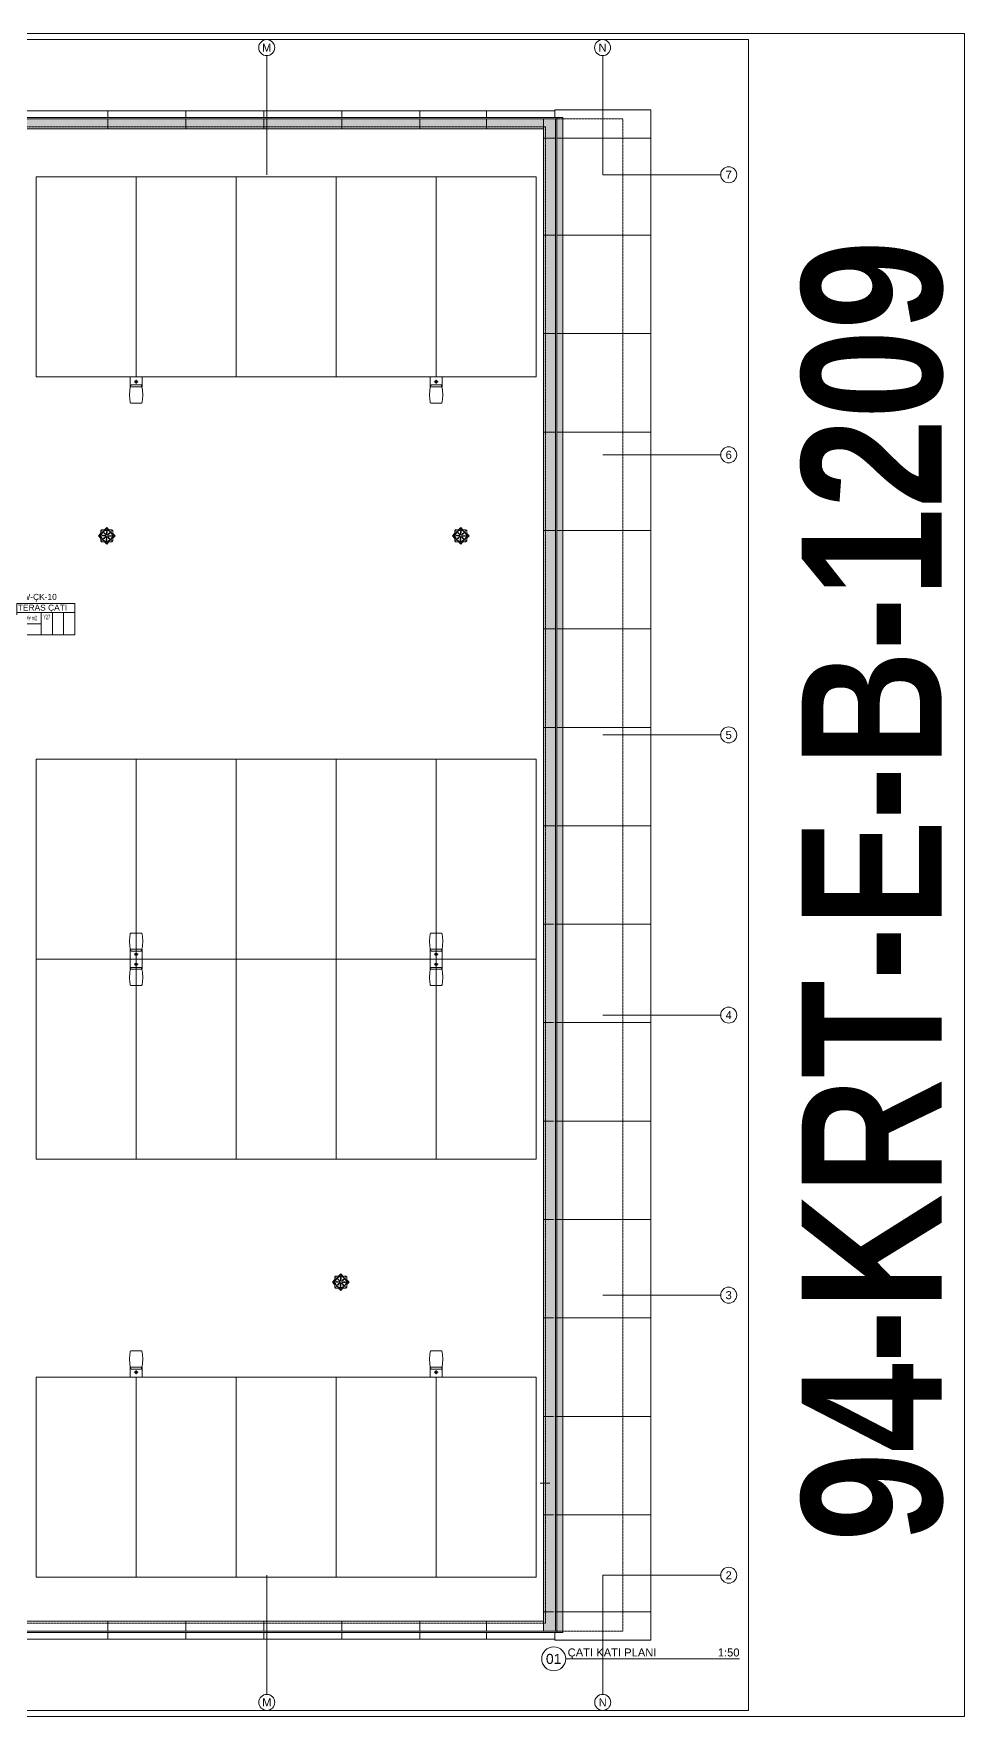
# Model space of a CAD drawing. Extents: x -3709 to 34962, y 0 to 8245.
# Drawn here: x 32636 to 34962, y 0 to 4205 of the extents above; entities that cross this region are included whole.
import ezdxf
from ezdxf.enums import TextEntityAlignment as Align

# ---------------------------------------------------------------- set-up
doc = ezdxf.new("R2010")
doc.units = 0
doc.linetypes.add('HIDDEN', pattern=[0.375, 0.25, -0.125])
doc.layers.get('0').update_dxf_attribs({"color": 9, "lineweight": 9})
for name, color, linetype, lineweight in [('03', 18, 'Continuous', 9), ('05G', 8, 'Continuous', 9), ('06A', 9, 'Continuous', 9), ('06B', 9, 'Continuous', 9), ('06C', 9, 'Continuous', 9), ('06D', 9, 'Continuous', 9), ('09', 9, 'Continuous', 9), ('15', 9, 'Continuous', 9), ('21', 9, 'Continuous', 9), ('21_MAHAL', 9, 'Continuous', 9), ('24', 9, 'Continuous', 9), ('35', 9, 'Continuous', 9), ('40A', 9, 'Continuous', 9), ('GEB-BEZUG', 9, 'Continuous', 25)]:
    doc.layers.add(name, color=color, linetype=linetype, lineweight=lineweight)
doc.styles.add('Arial', font='arial.ttf', dxfattribs={"height": 2.5})
doc.styles.add('MuuM_TEXT-BOLD', font='ARIALNB.TTF')
doc.styles.add('MuuM_TEXT-ITALIC', font='ARIALNI.TTF')
doc.styles.add('MuuM_TEXT-STANDART', font='ARIALN.TTF')

# ---------------------------------------------------------------- blocks, each defined once
blk = doc.blocks.new('0_drawinglabel')
blk.add_lwpolyline([(3, 0), (46.46, 0)])
blk.add_circle((0, 0), 3)
at = {"style": 'Arial'}
blk.add_attdef('CIZIMNO', text='', height=2.5, dxfattribs=at).set_placement((0, 0), align=Align.MIDDLE)
blk.add_attdef('CIZIMADI', text='', height=2, dxfattribs=at).set_placement((3.5, 0), align=Align.BOTTOM_LEFT)
blk.add_attdef('OLCEK', text='', height=2, dxfattribs=at).set_placement((46.46, 0), align=Align.BOTTOM_RIGHT)
at = {"style": 'MuuM_TEXT-ITALIC'}
blk.add_attdef('DRAWINGNAME', text='', height=2, dxfattribs=at).set_placement((3.5, -0.59), align=Align.TOP_LEFT)
blk.add_attdef('SCALE', text='', height=2, dxfattribs=at).set_placement((46.46, -0.59), align=Align.TOP_RIGHT)
blk = doc.blocks.new('Einfügepunkt')
at = {"layer": 'GEB-BEZUG'}
for p, q in [((-1, -1), (1, 1)), ((-1, 1), (1, -1))]:
    blk.add_line(p, q, dxfattribs=at)
blk = doc.blocks.new('suzgec')
at = {"layer": '21'}
for p, q in [((36826.5, 816.6), (36832.1, 822.2)), ((36832.1, 810.9), (36826.5, 816.6)), ((36832.1, 822.2), (36832.3, 822.4)), ((36832.1, 810.9), (36832.1, 822.2)), ((36832.3, 810.7), (36832.1, 810.9)), ((36834.3, 831.6), (36832.3, 829.6)), ((36832.3, 829.6), (36832.3, 803.6)), ((36832.3, 803.6), (36834.3, 801.6)), ((36860.3, 831.6), (36834.3, 831.6)), ((36834.3, 801.6), (36860.3, 801.6)), ((36834.4, 811.8), (36834.6, 811.9)), ((36834.6, 811.9), (36835, 812)), ((36835, 810.9), (36834.8, 810.9)), ((36835.3, 811.1), (36835, 810.9)), ((36837.1, 817.8), (36844.2, 816.8)), ((36841.5, 831.6), (36841.7, 831.8)), ((36841.7, 801.4), (36841.5, 801.6)), ((36841.7, 828.9), (36841.6, 829.1)), ((36841.7, 831.8), (36847.3, 837.4)), ((36841.7, 831.8), (36853, 831.8)), ((36841.8, 828.6), (36841.7, 828.9)), ((36853, 801.4), (36841.7, 801.4)), ((36847.3, 795.7), (36841.7, 801.4)), ((36842.5, 829.5), (36842.6, 829.3)), ((36842.6, 829.3), (36842.8, 829)), ((36844.3, 816.8), (36844.2, 816.8)), ((36846.1, 806.3), (36847.1, 813.4)), ((36847.3, 816.6), (36847.1, 816.6)), ((36847.1, 813.6), (36847.1, 813.4)), ((36847.3, 837.4), (36853, 831.8)), ((36847.3, 816.6), (36847.3, 816.8)), ((36847.3, 816.6), (36847.6, 816.6)), ((36847.3, 816.6), (36847.3, 816.3)), ((36853, 801.4), (36847.3, 795.7)), ((36848.5, 826.8), (36847.6, 819.7)), ((36847.6, 819.6), (36847.6, 819.7)), ((36850.4, 816.3), (36850.5, 816.3)), ((36857.6, 815.4), (36850.5, 816.3)), ((36852.1, 803.9), (36851.9, 804.2)), ((36852.1, 803.7), (36852.1, 803.9)), ((36852.9, 804.6), (36853, 804.3)), ((36853, 831.8), (36853.2, 831.6)), ((36853, 804.3), (36853.1, 804.1)), ((36853.2, 801.6), (36853, 801.4)), ((36859.7, 822.2), (36859.9, 822.3)), ((36860.2, 821.4), (36860, 821.3)), ((36862.3, 829.6), (36860.3, 831.6)), ((36860.3, 801.6), (36862.3, 803.6)), ((36862.3, 803.6), (36862.3, 829.6)), ((36862.3, 822.4), (36862.5, 822.2)), ((36862.5, 810.9), (36862.3, 810.7)), ((36862.5, 822.2), (36862.5, 810.9)), ((36862.5, 822.2), (36868.2, 816.6)), ((36868.2, 816.6), (36862.5, 810.9))]:
    blk.add_line(p, q, dxfattribs=at)
for centre, radius in [((36829.7, 816.6), 0.4), ((36829.7, 816.6), 0.358), ((36847.3, 816.6), 14.3), ((36834.8, 829.1), 0.3), ((36834.8, 804.1), 0.3), ((36847.3, 834.3), 0.4), ((36847.3, 798.9), 0.4), ((36847.3, 834.3), 0.358), ((36847.3, 798.9), 0.358), ((36859.8, 829.1), 0.3), ((36859.8, 804.1), 0.3), ((36865, 816.6), 0.4), ((36865, 816.6), 0.358)]:
    blk.add_circle(centre, radius, dxfattribs=at)
for radius, start, end in [(13.5, 114.6147, 200.3853), (13.8, 200.4176, 204.5824), (13.7, 200.4084, 204.5916), (13.3, 200.3378, 204.6622), (13.2, 200.3292, 204.6708), (13.5, 204.6147, 290.3853), (13.8, 110.4176, 114.5824), (13.7, 110.4084, 114.5916), (13.3, 110.3378, 114.6622), (13.2, 110.3292, 114.6708), (13.5, 24.6147, 110.3853), (13.2, 290.3292, 294.6708), (13.3, 290.3378, 294.6622), (13.7, 290.4084, 294.5916), (13.8, 290.4176, 294.5824), (13.6, 294.6147, 20.3853), (13.2, 20.3292, 24.6708), (13.3, 20.3378, 24.6622), (13.7, 20.4084, 24.5916), (13.8, 20.4176, 24.5824)]:
    blk.add_arc((36847.3, 816.6), radius, start, end, dxfattribs=at)
for points, knots in [([(36837.1, 816.3), (36837, 816.3), (36836.9, 816.3), (36836.7, 816.4), (36836.6, 816.4), (36836.5, 816.6), (36836.4, 816.7), (36836.4, 816.9), (36836.4, 817), (36836.4, 817.2), (36836.4, 817.3), (36836.5, 817.5), (36836.5, 817.5), (36836.7, 817.7), (36836.8, 817.7), (36837, 817.8), (36837.1, 817.8), (36837.2, 817.8)], [2.169268, 2.169268, 2.169268, 2.169268, 2.468107, 2.468107, 2.768207, 2.768207, 3.065525, 3.065525, 3.362844, 3.362844, 3.660162, 3.660162, 3.95748, 3.95748, 4.257581, 4.257581, 4.55635, 4.55635, 4.55635, 4.55635]), ([(36840.3, 809.1), (36840.3, 809.1), (36840.2, 809), (36840, 808.9), (36839.9, 808.9), (36839.7, 808.9), (36839.6, 808.9), (36839.4, 809), (36839.3, 809.1), (36839.2, 809.2), (36839.1, 809.3), (36839, 809.5), (36839, 809.6), (36839, 809.8), (36839.1, 809.9), (36839.2, 810.1), (36839.2, 810.2), (36839.3, 810.2)], [2.169268, 2.169268, 2.169268, 2.169268, 2.468107, 2.468107, 2.768207, 2.768207, 3.065525, 3.065525, 3.362844, 3.362844, 3.660162, 3.660162, 3.95748, 3.95748, 4.257581, 4.257581, 4.55635, 4.55635, 4.55635, 4.55635]), ([(36839.9, 823.6), (36839.8, 823.7), (36839.8, 823.7), (36839.7, 823.9), (36839.7, 824), (36839.7, 824.2), (36839.7, 824.3), (36839.8, 824.5), (36839.8, 824.6), (36840, 824.8), (36840.1, 824.8), (36840.3, 824.9), (36840.4, 824.9), (36840.6, 824.9), (36840.7, 824.8), (36840.9, 824.8), (36840.9, 824.7), (36841, 824.6)], [2.169268, 2.169268, 2.169268, 2.169268, 2.468107, 2.468107, 2.768207, 2.768207, 3.065525, 3.065525, 3.362844, 3.362844, 3.660162, 3.660162, 3.95748, 3.95748, 4.257581, 4.257581, 4.55635, 4.55635, 4.55635, 4.55635]), ([(36844.1, 817), (36844.1, 817), (36844.1, 817), (36844.1, 817), (36844.2, 817), (36844.2, 817), (36844.2, 816.9), (36844.3, 816.9), (36844.3, 816.9), (36844.3, 816.8), (36844.3, 816.8), (36844.3, 816.7), (36844.3, 816.7), (36844.3, 816.7), (36844.3, 816.6), (36844.3, 816.6), (36844.3, 816.5), (36844.2, 816.5), (36844.2, 816.5), (36844.1, 816.5), (36844.1, 816.5), (36844.1, 816.5), (36844.1, 816.5)], [-0.0013985, -0.0013985, -0.0013985, -0.0013985, 0, 0, 0, 0.0909291, 0.0909291, 0.1818582, 0.1818582, 0.2711248, 0.2711248, 0.3603915, 0.3603915, 0.4496581, 0.4496581, 0.5389247, 0.5389247, 0.6298538, 0.6298538, 0.7207829, 0.7207829, 0.7401198, 0.7401198, 0.7401198, 0.7401198]), ([(36844.8, 814.6), (36844.8, 814.6), (36844.8, 814.6), (36844.8, 814.6), (36844.8, 814.6), (36844.8, 814.6), (36844.9, 814.6), (36844.9, 814.6), (36845, 814.6), (36845, 814.6), (36845.1, 814.6), (36845.1, 814.6), (36845.2, 814.5), (36845.2, 814.5), (36845.2, 814.4), (36845.2, 814.4), (36845.2, 814.4), (36845.2, 814.3), (36845.2, 814.3), (36845.2, 814.2), (36845.1, 814.2), (36845.1, 814.2), (36845.1, 814.2)], [-0.0013985, -0.0013985, -0.0013985, -0.0013985, 0, 0, 0, 0.0909291, 0.0909291, 0.1818582, 0.1818582, 0.2711248, 0.2711248, 0.3603915, 0.3603915, 0.4496581, 0.4496581, 0.5389247, 0.5389247, 0.6298538, 0.6298538, 0.7207829, 0.7207829, 0.7401198, 0.7401198, 0.7401198, 0.7401198]), ([(36845.3, 819.1), (36845.3, 819.1), (36845.3, 819.1), (36845.3, 819.1), (36845.4, 819.1), (36845.4, 819.1), (36845.4, 819), (36845.4, 819), (36845.4, 818.9), (36845.4, 818.9), (36845.4, 818.8), (36845.3, 818.8), (36845.3, 818.8), (36845.3, 818.8), (36845.2, 818.7), (36845.2, 818.7), (36845.1, 818.7), (36845.1, 818.7), (36845, 818.8), (36845, 818.8), (36845, 818.8), (36845, 818.8), (36845, 818.8)], [-0.0013985, -0.0013985, -0.0013985, -0.0013985, 0, 0, 0, 0.0909291, 0.0909291, 0.1818582, 0.1818582, 0.2711248, 0.2711248, 0.3603915, 0.3603915, 0.4496581, 0.4496581, 0.5389247, 0.5389247, 0.6298538, 0.6298538, 0.7207829, 0.7207829, 0.7401198, 0.7401198, 0.7401198, 0.7401198]), ([(36847.6, 806.4), (36847.7, 806.3), (36847.6, 806.2), (36847.6, 806), (36847.5, 805.9), (36847.4, 805.7), (36847.3, 805.7), (36847.1, 805.6), (36847, 805.6), (36846.8, 805.6), (36846.7, 805.6), (36846.5, 805.7), (36846.4, 805.8), (36846.3, 805.9), (36846.2, 806), (36846.1, 806.2), (36846.1, 806.3), (36846.2, 806.4)], [2.169268, 2.169268, 2.169268, 2.169268, 2.468107, 2.468107, 2.768207, 2.768207, 3.065525, 3.065525, 3.362844, 3.362844, 3.660162, 3.660162, 3.95748, 3.95748, 4.257581, 4.257581, 4.55635, 4.55635, 4.55635, 4.55635]), ([(36847, 826.8), (36847, 826.9), (36847.1, 827), (36847.1, 827.2), (36847.2, 827.3), (36847.3, 827.4), (36847.4, 827.5), (36847.6, 827.6), (36847.7, 827.6), (36847.9, 827.6), (36848, 827.5), (36848.2, 827.4), (36848.3, 827.4), (36848.4, 827.2), (36848.5, 827.1), (36848.5, 826.9), (36848.5, 826.8), (36848.5, 826.7)], [2.169268, 2.169268, 2.169268, 2.169268, 2.468107, 2.468107, 2.768207, 2.768207, 3.065525, 3.065525, 3.362844, 3.362844, 3.660162, 3.660162, 3.95748, 3.95748, 4.257581, 4.257581, 4.55635, 4.55635, 4.55635, 4.55635]), ([(36847, 813.4), (36847, 813.4), (36847, 813.4), (36847, 813.4), (36847, 813.4), (36847, 813.4), (36847, 813.5), (36847, 813.5), (36847.1, 813.5), (36847.1, 813.6), (36847.2, 813.6), (36847.2, 813.6), (36847.2, 813.6), (36847.3, 813.6), (36847.3, 813.6), (36847.4, 813.5), (36847.4, 813.5), (36847.4, 813.5), (36847.4, 813.4), (36847.5, 813.4), (36847.5, 813.3), (36847.5, 813.3), (36847.5, 813.3)], [-0.0013985, -0.0013985, -0.0013985, -0.0013985, 0, 0, 0, 0.0909291, 0.0909291, 0.1818582, 0.1818582, 0.2711248, 0.2711248, 0.3603915, 0.3603915, 0.4496581, 0.4496581, 0.5389247, 0.5389247, 0.6298538, 0.6298538, 0.7207829, 0.7207829, 0.7401198, 0.7401198, 0.7401198, 0.7401198]), ([(36847.7, 819.8), (36847.7, 819.8), (36847.7, 819.8), (36847.7, 819.8), (36847.7, 819.8), (36847.7, 819.7), (36847.7, 819.7), (36847.7, 819.7), (36847.6, 819.6), (36847.6, 819.6), (36847.5, 819.6), (36847.5, 819.6), (36847.4, 819.6), (36847.4, 819.6), (36847.4, 819.6), (36847.3, 819.6), (36847.3, 819.7), (36847.3, 819.7), (36847.2, 819.8), (36847.2, 819.8), (36847.2, 819.8), (36847.2, 819.8), (36847.2, 819.8)], [-0.0013985, -0.0013985, -0.0013985, -0.0013985, 0, 0, 0, 0.0909291, 0.0909291, 0.1818582, 0.1818582, 0.2711248, 0.2711248, 0.3603915, 0.3603915, 0.4496581, 0.4496581, 0.5389247, 0.5389247, 0.6298538, 0.6298538, 0.7207829, 0.7207829, 0.7401198, 0.7401198, 0.7401198, 0.7401198]), ([(36849.3, 814), (36849.3, 814), (36849.3, 814), (36849.3, 814), (36849.3, 814.1), (36849.3, 814.1), (36849.3, 814.1), (36849.3, 814.2), (36849.3, 814.2), (36849.3, 814.3), (36849.3, 814.3), (36849.3, 814.3), (36849.4, 814.4), (36849.4, 814.4), (36849.5, 814.4), (36849.5, 814.4), (36849.6, 814.4), (36849.6, 814.4), (36849.7, 814.4), (36849.7, 814.4), (36849.7, 814.4), (36849.7, 814.4), (36849.7, 814.4)], [-0.0013985, -0.0013985, -0.0013985, -0.0013985, 0, 0, 0, 0.0909291, 0.0909291, 0.1818582, 0.1818582, 0.2711248, 0.2711248, 0.3603915, 0.3603915, 0.4496581, 0.4496581, 0.5389247, 0.5389247, 0.6298538, 0.6298538, 0.7207829, 0.7207829, 0.7401198, 0.7401198, 0.7401198, 0.7401198]), ([(36849.9, 818.6), (36849.9, 818.6), (36849.9, 818.6), (36849.9, 818.6), (36849.9, 818.6), (36849.8, 818.5), (36849.8, 818.5), (36849.7, 818.5), (36849.7, 818.5), (36849.7, 818.5), (36849.6, 818.6), (36849.6, 818.6), (36849.5, 818.6), (36849.5, 818.7), (36849.5, 818.7), (36849.5, 818.7), (36849.5, 818.8), (36849.5, 818.8), (36849.5, 818.9), (36849.5, 818.9), (36849.6, 819), (36849.6, 819), (36849.6, 819)], [-0.0013985, -0.0013985, -0.0013985, -0.0013985, 0, 0, 0, 0.0909291, 0.0909291, 0.1818582, 0.1818582, 0.2711248, 0.2711248, 0.3603915, 0.3603915, 0.4496581, 0.4496581, 0.5389247, 0.5389247, 0.6298538, 0.6298538, 0.7207829, 0.7207829, 0.7401198, 0.7401198, 0.7401198, 0.7401198]), ([(36850.6, 816.2), (36850.6, 816.2), (36850.6, 816.2), (36850.6, 816.2), (36850.5, 816.2), (36850.5, 816.2), (36850.4, 816.2), (36850.4, 816.3), (36850.4, 816.3), (36850.4, 816.3), (36850.3, 816.4), (36850.3, 816.4), (36850.3, 816.5), (36850.4, 816.5), (36850.4, 816.6), (36850.4, 816.6), (36850.4, 816.6), (36850.5, 816.7), (36850.5, 816.7), (36850.6, 816.7), (36850.6, 816.7), (36850.6, 816.7), (36850.6, 816.7)], [-0.0013985, -0.0013985, -0.0013985, -0.0013985, 0, 0, 0, 0.0909291, 0.0909291, 0.1818582, 0.1818582, 0.2711248, 0.2711248, 0.3603915, 0.3603915, 0.4496581, 0.4496581, 0.5389247, 0.5389247, 0.6298538, 0.6298538, 0.7207829, 0.7207829, 0.7401198, 0.7401198, 0.7401198, 0.7401198]), ([(36854.8, 809.6), (36854.9, 809.5), (36854.9, 809.4), (36855, 809.2), (36855, 809.1), (36855, 808.9), (36855, 808.8), (36854.9, 808.6), (36854.8, 808.5), (36854.7, 808.4), (36854.6, 808.3), (36854.4, 808.3), (36854.3, 808.3), (36854.1, 808.3), (36854, 808.3), (36853.8, 808.4), (36853.7, 808.5), (36853.7, 808.6)], [2.169268, 2.169268, 2.169268, 2.169268, 2.468107, 2.468107, 2.768207, 2.768207, 3.065525, 3.065525, 3.362844, 3.362844, 3.660162, 3.660162, 3.95748, 3.95748, 4.257581, 4.257581, 4.55635, 4.55635, 4.55635, 4.55635]), ([(36854.4, 824), (36854.4, 824.1), (36854.5, 824.2), (36854.7, 824.2), (36854.8, 824.3), (36855, 824.3), (36855.1, 824.2), (36855.3, 824.1), (36855.4, 824.1), (36855.5, 823.9), (36855.6, 823.8), (36855.6, 823.7), (36855.7, 823.5), (36855.6, 823.3), (36855.6, 823.2), (36855.5, 823.1), (36855.4, 823), (36855.4, 822.9)], [2.169268, 2.169268, 2.169268, 2.169268, 2.468107, 2.468107, 2.768207, 2.768207, 3.065525, 3.065525, 3.362844, 3.362844, 3.660162, 3.660162, 3.95748, 3.95748, 4.257581, 4.257581, 4.55635, 4.55635, 4.55635, 4.55635]), ([(36857.6, 816.9), (36857.7, 816.9), (36857.8, 816.9), (36858, 816.8), (36858, 816.7), (36858.2, 816.6), (36858.2, 816.5), (36858.3, 816.3), (36858.3, 816.2), (36858.3, 816), (36858.3, 815.9), (36858.2, 815.7), (36858.1, 815.6), (36858, 815.5), (36857.9, 815.4), (36857.7, 815.4), (36857.6, 815.4), (36857.5, 815.4)], [2.169268, 2.169268, 2.169268, 2.169268, 2.468107, 2.468107, 2.768207, 2.768207, 3.065525, 3.065525, 3.362844, 3.362844, 3.660162, 3.660162, 3.95748, 3.95748, 4.257581, 4.257581, 4.55635, 4.55635, 4.55635, 4.55635])]:
    blk.add_open_spline(points, degree=3, knots=knots, dxfattribs=at)
for points, weights in [([(36844.1, 816.5), (36842.4, 816.4), (36837.1, 816.3)], [1, 1.19289012449, 1.04336959218]), ([(36837.2, 817.8), (36842.5, 817.2), (36844.1, 817)], [1.04357122072, 1.19470433147, 1]), ([(36839.3, 810.2), (36843.5, 813.5), (36844.8, 814.6)], [1.04357122094, 1.1947043326, 1]), ([(36845, 818.8), (36843.7, 820), (36839.9, 823.6)], [1, 1.19289012244, 1.04336959178]), ([(36845.1, 814.2), (36844, 813), (36840.3, 809.1)], [1, 1.19289012327, 1.04336959194]), ([(36841, 824.6), (36844.3, 820.5), (36845.3, 819.1)], [1.04357122128, 1.19470433435, 1]), ([(36846.2, 806.4), (36846.8, 811.7), (36847, 813.4)], [1.04357122103, 1.19470433305, 1]), ([(36847.2, 819.8), (36847.2, 821.5), (36847, 826.8)], [1, 1.1928901223, 1.04336959175]), ([(36847.5, 813.3), (36847.5, 811.6), (36847.6, 806.4)], [1, 1.19289011339, 1.04336959002]), ([(36848.5, 826.7), (36847.9, 821.5), (36847.7, 819.8)], [1.04357122043, 1.19470432993, 1]), ([(36853.7, 808.6), (36850.4, 812.7), (36849.3, 814)], [1.04357121982, 1.19470432681, 1]), ([(36849.6, 819), (36850.7, 820.2), (36854.4, 824)], [1, 1.19289012017, 1.04336959134]), ([(36849.7, 814.4), (36850.9, 813.2), (36854.8, 809.6)], [1, 1.19289011781, 1.04336959088]), ([(36855.4, 822.9), (36851.2, 819.6), (36849.9, 818.6)], [1.04357122006, 1.19470432802, 1]), ([(36859.3, 822.1), (36859.5, 822.2), (36859.7, 822.2)], [1.02554744525, 1.0127799804, 1]), ([(36860, 821.3), (36859.9, 821.2), (36859.7, 821.2)], [1, 1.0127799804, 1.02554744526])]:
    blk.add_rational_spline(points, weights, degree=2, dxfattribs=at)
for points, weights, knots in [([(36850.6, 816.7), (36851.1, 816.7), (36853.6, 816.8), (36857.6, 816.9)], [4.14064799907, 3.56700040162, 2.15953650571, 1.32480586323], [27.48414514, 27.48414514, 27.48414514, 27.50397367, 27.53272487, 27.53272487, 27.53272487]), ([(36857.5, 815.4), (36855.5, 815.6), (36852.3, 816), (36850.9, 816.2), (36850.6, 816.2)], [1.32476723726, 1.64485472039, 2.71311941379, 3.81141839734, 4.16242382948], [0.00590224, 0.00590224, 0.00590224, 0.01753913, 0.04477222, 0.05758123, 0.05758123, 0.05758123])]:
    blk.add_rational_spline(points, weights, degree=2, knots=knots, dxfattribs=at)
at = {"layer": '21', "xscale": 0.1, "yscale": 0.1, "zscale": 0.1}
blk.add_blockref('Einfügepunkt', (36847.3, 816.6), dxfattribs=at)
blk = doc.blocks.new('0_aks')
at = {"linetype": 'Continuous'}
blk.add_circle((0, 0), 2, dxfattribs=at)
at = {"style": 'Arial'}
blk.add_attdef('AKS', text='', height=2, dxfattribs=at).set_placement((0, 0), align=Align.MIDDLE_CENTER)
blk = doc.blocks.new('p-aks_vw')
at = {"layer": '24', "ltscale": 2}
for points in [[(4840, 3837.5), (4840, 3540)], [(5680, 3837.5), (5680, 3540)], [(5680, 3540), (5975, 3540)], [(5680, 2840), (5975, 2840)], [(5680, 2140), (5975, 2140)], [(5680, 1440), (5975, 1440)], [(5680, 740), (5975, 740)], [(4840, 40), (4840, -257.5)], [(5680, 40), (5975, 40)], [(5680, 40), (5680, -257.5)]]:
    blk.add_lwpolyline(points, dxfattribs=at)
at = {"layer": '24', "xscale": 10, "yscale": 10, "zscale": 10}
for p, values in [((4840, 3857.5), {'AKS': 'M'}), ((5679.7, 3857.5), {'AKS': 'N'}), ((5995, 3540), {'AKS': '7'}), ((5995, 2840), {'AKS': '6'}), ((5995, 2140), {'AKS': '5'}), ((5995, 1440), {'AKS': '4'}), ((5995, 740), {'AKS': '3'}), ((5995, 40), {'AKS': '2'}), ((4840.3, -277.5), {'AKS': 'M'}), ((5680, -277.5), {'AKS': 'N'})]:
    blk.add_blockref('0_aks', p, dxfattribs=at).add_auto_attribs(values)
blk = doc.blocks.new('ARKTOS')
for p, q in [((-3, 0), (-13, 0)), ((-8, -5), (-8, 5))]:
    blk.add_line(p, q)
blk.add_lwpolyline([(-20.5, 15), (4.5, 15), (4.5, -15), (-20.5, -15)], close=True)
at = {"linetype": 'ByBlock'}
for points in [[(0, -11.8, 0.363965), (1.7, -13.8), (11.4, -15.5, 0.029047), (11.7, -15.6), (26.3, -16.4, 0.033251), (26.5, -16.4), (43.2, -15.2, 0.392539), (45, -13.2), (45, 13.2, 0.392539), (43.2, 15.2), (26.5, 16.4, 0.033251), (26.3, 16.4), (11.7, 15.6, 0.029047), (11.4, 15.5), (1.7, 13.8, 0.047994), (0, 13), (0, -11.8)], [(0, -11.8, 0.229142), (0.8, -13.4, 0.044394)]]:
    blk.add_lwpolyline(points, format="xyb", dxfattribs=at)
blk.add_circle((-8, 0), 3)
blk = doc.blocks.new('p-vw-catiaydinlatmaelemanlari')
at = {"layer": '06C', "color": 0, "linetype": 'ByBlock', "rotation": 270}
for p in [(32891.9, 3327), (33641.9, 3327), (32891.9, 1871.5), (33642, 1871.5)]:
    blk.add_blockref('ARKTOS', p, dxfattribs=at)
at = {"layer": '06C', "color": 0, "linetype": 'ByBlock', "xscale": -1}
for p, rotation in [((32891.9, 1912.5), 270), ((33642, 1912.5), 270), ((31821.9, 1852.5), 180), ((31879.4, 868.5), 270), ((32891.9, 868), 270), ((33642, 868), 270)]:
    blk.add_blockref('ARKTOS', p, dxfattribs=dict(at, rotation=rotation))
blk = doc.blocks.new('0_roomno2')
blk.add_lwpolyline([(19.38, -10.5), (0, -10.5), (0, 0), (19.38, 0)], close=True)
for points in [[(0, -3), (19.38, -3)], [(8.12, -3), (8.12, -10.5)], [(11.88, -3), (11.88, -10.5)], [(15.62, -3), (15.62, -10.5)], [(0, -6.75), (8.12, -6.75)]]:
    blk.add_lwpolyline(points)
at = {"style": 'MuuM_TEXT-STANDART', "width": 0.6}
blk.add_text('H:', height=1.5, dxfattribs=at).set_placement((0.35, -8.61), align=Align.MIDDLE_LEFT)
at = {"style": 'Arial'}
blk.add_attdef('ODANO', (0, 1.17), '', height=2, dxfattribs=at)
at = {"style": 'MuuM_TEXT-STANDART', "width": 0.6}
for tag, p in [('M2', (0.35, -4.88)), ('TEMIZTAVANYUKSEKLIGI', (1.8, -8.61))]:
    blk.add_attdef(tag, text='', height=1.5, dxfattribs=at).set_placement(p, align=Align.MIDDLE_LEFT)
at = {"style": 'Arial'}
blk.add_attdef('MEKANADI', text='', height=2, dxfattribs=at).set_placement((0.35, -3), align=Align.BOTTOM_LEFT)
at = {"style": 'MuuM_TEXT-STANDART', "width": 0.6}
for tag, p in [('YER01', (10, -4.5)), ('TAVAN01', (13.75, -4.5)), ('DUVAR01', (17.5, -4.5)), ('YER02', (10, -6.75)), ('YER03', (10, -9)), ('TAVAN02', (13.75, -6.75)), ('TAVAN03', (13.75, -9)), ('DUVAR02', (17.5, -6.75)), ('DUVAR03', (17.5, -9))]:
    blk.add_attdef(tag, text='', height=1.5, dxfattribs=at).set_placement(p, align=Align.MIDDLE_CENTER)

msp = doc.modelspace()

# ---------------------------------------------------------------- hatches: boundary and pattern name
at = {"layer": '05G'}
h = msp.add_hatch(color=253, dxfattribs=at)
h.dxf.hatch_style = 1
h.paths.add_polyline_path([(33938.3, 4014.5), (34178.3, 4014.5), (34178.3, 4012.5), (33938.3, 4012.5)])
h = msp.add_hatch(color=253, dxfattribs=at)
h.dxf.hatch_style = 1
h.paths.add_polyline_path([(32438.3, 3907.5), (32463.3, 3907.5), (32463.3, 3967.5), (33910.3, 3967.5), (33910.3, 3992.5), (32438.3, 3992.5)])
h = msp.add_hatch(color=253, dxfattribs=at)
h.dxf.hatch_style = 1
h.paths.add_polyline_path([(33940.3, 212.5), (33910.3, 212.5), (33910.3, 3992.5), (33940.3, 3992.5)])
h = msp.add_hatch(color=253, dxfattribs=at)
h.dxf.hatch_style = 1
h.paths.add_polyline_path([(34178.3, 190.5), (33938.3, 190.5), (33938.3, 192.5), (34178.3, 192.5)])
at = {"layer": '09'}
h = msp.add_hatch(dxfattribs=at)
h.set_pattern_fill('DOTS', color=251, scale=25, style=0)
h.set_pattern_definition([(0, (5, 0), (0.78125, 1.5625), [0, -1.5625])])
edge = h.paths.add_edge_path()
edge.add_line((33943.3, 209.5), (33943.3, 3995.5))
edge.add_line((33943.3, 3995.5), (33958.3, 3995.5))
edge.add_line((33958.3, 3995.5), (33958.3, 209.5))
edge.add_line((33958.3, 209.5), (33943.3, 209.5))

# ---------------------------------------------------------------- linework, layer by layer
at = {"layer": '06A'}
for points in [[(33938.3, 4012.5), (32418.3, 4012.5), (32418.3, 3907.5), (32435.3, 3907.5), (32435.3, 3995.5), (33943.3, 3995.5), (33943.3, 209.5), (32435.3, 209.5), (32435.3, 309.5), (31675.3, 309.5), (31675.3, 292.5), (32418.3, 292.5), (32418.3, 192.5), (33938.3, 192.5)], [(32820.8, 4012.5), (32820.8, 3995.5)], [(33015.8, 4012.5), (33015.8, 3995.5)], [(33210.8, 4012.5), (33210.8, 3995.5)], [(33405.8, 4012.5), (33405.8, 3995.5)], [(33600.8, 4012.5), (33600.8, 3995.5)], [(33767.8, 4012.5), (33767.8, 3995.5)], [(34178.3, 4012.5), (34178.3, 4014.5), (33938.3, 4014.5), (33938.3, 3995.5)], [(34178.3, 192.5), (34178.3, 4012.5)], [(33910.3, 237.5), (32463.3, 237.5), (32463.3, 337.5), (31675.3, 337.5), (31675.3, 312.5), (32438.3, 312.5), (32438.3, 212.5), (33940.3, 212.5), (33940.3, 3992.5), (32438.3, 3992.5), (32438.3, 3907.5), (32463.3, 3907.5), (32463.3, 3967.5), (33910.3, 3967.5)], [(32820.8, 3992.5), (32820.8, 3967.5)], [(33015.8, 3992.5), (33015.8, 3967.5)], [(33210.8, 3992.5), (33210.8, 3967.5)], [(33405.8, 3992.5), (33405.8, 3967.5)], [(33600.8, 3992.5), (33600.8, 3967.5)], [(33767.8, 3992.5), (33767.8, 3967.5)], [(33910.3, 3968.5), (33910.3, 3992.5)], [(33910.3, 212.5), (33910.3, 3968.5)], [(33940.3, 3968.5), (33940.3, 236.5)], [(33940.3, 3943.5), (33910.3, 3943.5)], [(34178.3, 3943.5), (33943.3, 3943.5)], [(33943.3, 3943.5), (34084.3, 3943.5)], [(33940.3, 3701.5), (33910.3, 3701.5)], [(34178.3, 3701.5), (33943.3, 3701.5)], [(33943.3, 3701.5), (34084.3, 3701.5)], [(33940.3, 3455.5), (33910.3, 3455.5)], [(34178.3, 3455.5), (33943.3, 3455.5)], [(33943.3, 3455.5), (34084.3, 3455.5)], [(33940.3, 3209.5), (33910.3, 3209.5)], [(34178.3, 3209.5), (33943.3, 3209.5)], [(33943.3, 3209.5), (34084.3, 3209.5)], [(33940.3, 2963.5), (33910.3, 2963.5)], [(34178.3, 2963.5), (33943.3, 2963.5)], [(33943.3, 2963.5), (34084.3, 2963.5)], [(33940.3, 2717.5), (33910.3, 2717.5)], [(34178.3, 2717.5), (33943.3, 2717.5)], [(33943.3, 2717.5), (34084.3, 2717.5)], [(33940.3, 2471.5), (33910.3, 2471.5)], [(34178.3, 2471.5), (33943.3, 2471.5)], [(33943.3, 2471.5), (34084.3, 2471.5)], [(33940.3, 2225.5), (33910.3, 2225.5)], [(34178.3, 2225.5), (33943.3, 2225.5)], [(33943.3, 2225.5), (34084.3, 2225.5)], [(33935.3, 1979.5), (33910.3, 1979.5)], [(34178.3, 1979.5), (33938.3, 1979.5)], [(33938.3, 1979.5), (34084.3, 1979.5)], [(33935.3, 1733.5), (33910.3, 1733.5)], [(34178.3, 1733.5), (33938.3, 1733.5)], [(33938.3, 1733.5), (34084.3, 1733.5)], [(33935.3, 1487.5), (33910.3, 1487.5)], [(34178.3, 1487.5), (33938.3, 1487.5)], [(33938.3, 1487.5), (34084.3, 1487.5)], [(33935.3, 1241.5), (33910.3, 1241.5)], [(34178.3, 1241.5), (33938.3, 1241.5)], [(33938.3, 1241.5), (34084.3, 1241.5)], [(33935.3, 995.5), (33910.3, 995.5)], [(34178.3, 995.5), (33938.3, 995.5)], [(33938.3, 995.5), (34084.3, 995.5)], [(33935.3, 749.5), (33910.3, 749.5)], [(34178.3, 749.5), (33938.3, 749.5)], [(33938.3, 749.5), (34084.3, 749.5)], [(33925.8, 582.5), (33901.8, 582.5)], [(33935.3, 503.5), (33910.3, 503.5)], [(34178.3, 503.5), (33938.3, 503.5)], [(33938.3, 503.5), (34084.3, 503.5)], [(32438.3, 312.5), (32438.3, 212.5), (33938.3, 212.5)], [(33935.3, 261.5), (33910.3, 261.5)], [(34178.3, 261.5), (33938.3, 261.5)], [(33938.3, 261.5), (34084.3, 261.5)], [(32820.8, 212.5), (32820.8, 237.5)], [(33015.8, 212.5), (33015.8, 237.5)], [(33210.8, 212.5), (33210.8, 237.5)], [(33405.8, 212.5), (33405.8, 237.5)], [(33600.8, 212.5), (33600.8, 237.5)], [(33767.8, 212.5), (33767.8, 237.5)], [(32820.8, 192.5), (32820.8, 209.6)], [(33015.8, 192.5), (33015.8, 209.6)], [(33210.8, 192.5), (33210.8, 209.6)], [(33405.8, 192.5), (33405.8, 209.6)], [(33600.8, 192.5), (33600.8, 209.6)], [(33767.8, 192.5), (33767.8, 209.6)], [(34178.3, 192.5), (34178.3, 190.5), (33938.3, 190.5), (33938.3, 209.5)]]:
    msp.add_lwpolyline(points, dxfattribs=at)
at = {"layer": '06B'}
msp.add_lwpolyline([(33943.3, 209.5), (33943.3, 3995.5), (33958.3, 3995.5), (33958.3, 209.5), (33943.3, 209.5)], dxfattribs=at)
at = {"layer": '06D', "linetype": 'HIDDEN'}
for points in [[(33910.3, 3972.5), (33915.3, 3972.5), (33915.3, 232.5), (32458.3, 232.5), (32458.3, 332.5), (31675.3, 332.5)], [(32438.3, 3907.5), (32438.3, 3992.5), (33278.3, 3992.5), (33910.3, 3992.5)], [(32458.3, 3907.5), (32458.3, 3972.5), (33278.3, 3972.5), (33910.3, 3972.5)], [(33940.3, 212.5), (34058.3, 212.5), (34108.3, 212.5), (34108.3, 3992.5), (33940.3, 3992.5)], [(31675.3, 312.5), (32438.3, 312.5), (32438.3, 212.5), (33910.3, 212.5)]]:
    msp.add_lwpolyline(points, dxfattribs=at)
at = {"layer": '06D'}
for points in [[(32641.9, 3347.5), (32891.9, 3347.5), (32891.9, 3847.5), (32641.9, 3847.5)], [(32891.9, 3347.5), (33141.9, 3347.5), (33141.9, 3847.5), (32891.9, 3847.5)], [(33141.9, 3347.5), (33391.9, 3347.5), (33391.9, 3847.5), (33141.9, 3847.5)], [(33391.9, 3347.5), (33641.9, 3347.5), (33641.9, 3847.5), (33391.9, 3847.5)], [(33641.9, 3347.5), (33891.9, 3347.5), (33891.9, 3847.5), (33641.9, 3847.5)], [(32641.9, 2392), (32891.9, 2392), (32891.9, 1892), (32641.9, 1892)], [(32891.9, 2392), (33141.9, 2392), (33141.9, 1892), (32891.9, 1892)], [(33141.9, 2392), (33391.9, 2392), (33391.9, 1892), (33141.9, 1892)], [(33391.9, 2392), (33641.9, 2392), (33641.9, 1892), (33391.9, 1892)], [(33641.9, 2392), (33891.9, 2392), (33891.9, 1892), (33641.9, 1892)], [(32641.9, 1392), (32891.9, 1392), (32891.9, 1892), (32641.9, 1892)], [(32891.9, 1392), (33141.9, 1392), (33141.9, 1892), (32891.9, 1892)], [(33141.9, 1392), (33391.9, 1392), (33391.9, 1892), (33141.9, 1892)], [(33391.9, 1392), (33641.9, 1392), (33641.9, 1892), (33391.9, 1892)], [(33641.9, 1392), (33891.9, 1392), (33891.9, 1892), (33641.9, 1892)], [(32641.9, 847.5), (32891.9, 847.5), (32891.9, 347.5), (32641.9, 347.5)], [(32891.9, 847.5), (33141.9, 847.5), (33141.9, 347.5), (32891.9, 347.5)], [(33141.9, 847.5), (33391.9, 847.5), (33391.9, 347.5), (33141.9, 347.5)], [(33391.9, 847.5), (33641.9, 847.5), (33641.9, 347.5), (33391.9, 347.5)], [(33641.9, 847.5), (33891.9, 847.5), (33891.9, 347.5), (33641.9, 347.5)]]:
    msp.add_lwpolyline(points, close=True, dxfattribs=at)
at = {"layer": '15'}
msp.add_lwpolyline([(32435.3, 3907.5), (32435.3, 3995.5), (33943.3, 3995.5), (33943.3, 209.5), (32435.3, 209.5), (32435.3, 309.5), (31675.3, 309.5), (31675.3, 312.5), (32438.3, 312.5), (32438.3, 212.5), (33940.3, 212.5), (33940.3, 3992.5), (32438.3, 3992.5), (32438.3, 3907.5)], close=True, dxfattribs=at)
at = {"layer": '40A'}
for points in [[(34962.5, 0), (27967.5, 0), (27967.5, 4205), (34962.5, 4205)], [(28047.5, 4190), (34422.5, 4190), (34422.5, 15), (28047.5, 15)]]:
    msp.add_lwpolyline(points, close=True, dxfattribs=at)

# ---------------------------------------------------------------- block references
msp.add_blockref('p-vw-catiaydinlatmaelemanlari', (0, 0))
at = {"layer": '03'}
ref = msp.add_blockref('0_drawinglabel', (33935.8, 143.7), dxfattribs=dict(at, xscale=10, yscale=10, zscale=10))
ref.add_attrib('CIZIMNO', '01', dxfattribs={"layer": '0', "height": 25, "style": 'Arial'}).set_placement((33935.8, 143.7), align=Align.MIDDLE)
ref.add_attrib('CIZIMADI', 'ÇATI KATI PLANI', dxfattribs={"layer": '0', "height": 20, "style": 'Arial'}).set_placement((33970.8, 143.7), align=Align.BOTTOM_LEFT)
ref.add_attrib('OLCEK', '1:50', dxfattribs={"layer": '0', "height": 20, "style": 'Arial'}).set_placement((34400.4, 143.7), align=Align.BOTTOM_RIGHT)
ref = msp.add_blockref('0_drawinglabel', (33935.8, 143.6), dxfattribs=dict(at, xscale=10, yscale=10, zscale=10))
ref.add_attrib('CIZIMNO', '01', dxfattribs={"layer": '0', "height": 25, "style": 'Arial'}).set_placement((33935.8, 143.6), align=Align.MIDDLE)
ref.add_attrib('CIZIMADI', 'ÇATI KATI PLANI', dxfattribs={"layer": '0', "height": 20, "style": 'Arial'}).set_placement((33970.8, 143.6), align=Align.BOTTOM_LEFT)
ref.add_attrib('OLCEK', '1:50', dxfattribs={"layer": '0', "height": 20, "style": 'Arial'}).set_placement((34400.4, 143.6), align=Align.BOTTOM_RIGHT)
ref = msp.add_blockref('0_drawinglabel', (33935.8, 143.6), dxfattribs=dict(at, xscale=10, yscale=10, zscale=10))
ref.add_attrib('CIZIMNO', '01', dxfattribs={"layer": '0', "height": 25, "style": 'Arial'}).set_placement((33935.8, 143.6), align=Align.MIDDLE)
ref.add_attrib('CIZIMADI', 'ÇATI KATI PLANI', dxfattribs={"layer": '0', "height": 20, "style": 'Arial'}).set_placement((33970.8, 143.6), align=Align.BOTTOM_LEFT)
ref.add_attrib('OLCEK', '1:50', dxfattribs={"layer": '0', "height": 20, "style": 'Arial'}).set_placement((34400.4, 143.6), align=Align.BOTTOM_RIGHT)
at = {"layer": '21_MAHAL'}
ref = msp.add_blockref('0_roomno2', (32593.4, 2781.2), dxfattribs=dict(at, xscale=7.5, yscale=7.5, zscale=7.5))
ref.add_attrib('ODANO', 'VW-ÇK-10', (32593.4, 2790), dxfattribs={"layer": '0', "height": 15, "style": 'Arial'})
ref.add_attrib('MEKANADI', 'TERAS ÇATI', dxfattribs={"layer": '0', "height": 15, "style": 'Arial'}).set_placement((32596, 2758.7), align=Align.BOTTOM_LEFT)
ref.add_attrib('M2', '###### m2', dxfattribs={"layer": '0', "height": 11.25, "style": 'MuuM_TEXT-STANDART', "width": 0.6}).set_placement((32596, 2744.6), align=Align.MIDDLE_LEFT)
ref.add_attrib('YER01', 'Y27', dxfattribs={"layer": '0', "height": 11.25, "style": 'MuuM_TEXT-STANDART', "width": 0.6}).set_placement((32668.4, 2747.4), align=Align.MIDDLE_CENTER)
at = {"layer": '24'}
msp.add_blockref('p-aks_vw', (28378.3, 312.5), dxfattribs=at)
at = {"layer": '35'}
for p in [(-4029, 2133.6), (-3144, 2133.6), (-3444, 268.6)]:
    msp.add_blockref('suzgec', p, dxfattribs=at)

# ---------------------------------------------------------------- texts
at = {"layer": '40A', "style": 'MuuM_TEXT-BOLD'}
msp.add_text('94-KRT-E-B-1209', height=350, rotation=90, dxfattribs=at).set_placement((34730.8, 2062.5), align=Align.MIDDLE_CENTER)

doc.saveas('drawing.dxf')
